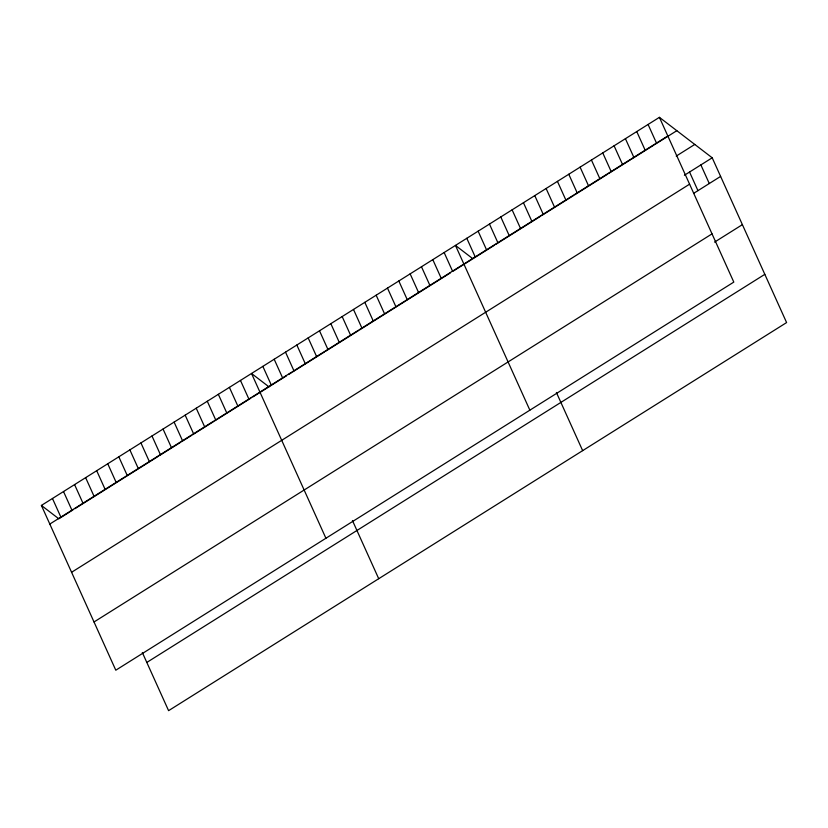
<?xml version="1.0" encoding="UTF-8"?>
<svg xmlns="http://www.w3.org/2000/svg" width="828" height="828" viewBox="0 0 828 828"><rect width="100%" height="100%" fill="white"/><g stroke="black" fill="none" stroke-linecap="round" stroke-linejoin="round"><path stroke-width="1.24" d="M659.409 117.338L733.805 282.1L115.796 670.204L41.4 505.432L659.409 117.338L712.204 157.796L786.6 322.568L168.591 710.662L142.323 652.505M49.804 524.062L667.813 135.958M68.879 512.48L58.819 518.794L41.4 505.432M69.883 511.849L72.895 509.955M74.913 508.692L90.997 498.591M92.001 497.959L124.169 477.746M125.173 477.114L158.355 456.28M159.359 455.648L180.473 442.39M181.477 441.759L191.527 435.445M192.541 434.814L213.655 421.555M214.659 420.924L246.827 400.721M247.831 400.09L250.853 398.196M252.861 396.933L286.457 375.84M288.517 374.546L291.611 372.6M292.636 371.958L324.566 351.9M325.601 351.258L358.555 330.558M359.59 329.917L404.913 301.454M405.937 300.802L450.225 272.992M453.32 271.046L471.856 259.402M494.523 245.181L472.891 258.76L455.462 245.409L529.858 410.171M495.548 244.529L540.87 216.067M541.905 215.425L573.835 195.367M574.86 194.725L607.824 174.025M608.849 173.373L630.481 159.794M631.516 159.152L654.172 144.921M655.207 144.269L676.828 130.689M676.238 156.088L694.785 144.445M684.394 175.267L712.204 157.796M71.581 572.283L689.589 184.178M693.833 193.234L720.608 176.416M94.019 621.973L712.028 233.869M714.574 242.107L742.385 224.647M146.815 662.441L764.824 274.337M268.945 386.831L251.526 373.48L325.921 538.252M700.871 164.917L709.285 183.537M689.548 172.027L697.952 190.647M648.076 124.448L656.49 143.068M636.753 131.559L645.157 150.189M625.419 138.68L633.824 157.299M614.086 145.79L622.501 164.41M602.763 152.911L611.167 171.531M591.43 160.021L599.834 178.641M580.097 167.142L588.511 185.762M568.774 174.253L577.178 192.872M557.441 181.373L565.845 199.993M546.107 188.484L554.512 207.103M534.774 195.605L543.189 214.224M523.451 202.715L531.855 221.335M512.118 209.836L520.522 228.456M500.785 216.946L509.199 235.566M489.462 224.057L497.866 242.687M556.395 392.472L582.653 450.639M478.129 231.178L486.533 249.797M466.795 238.288L475.21 256.908M444.139 252.519L452.543 271.139M432.806 259.64L441.21 278.26M421.473 266.751L429.887 285.37M410.15 273.871L418.554 292.491M398.817 280.982L407.221 299.601M387.483 288.103L395.898 306.722M376.16 295.213L384.565 313.833M364.827 302.334L373.231 320.954M353.494 309.444L361.898 328.064M342.161 316.555L350.575 335.185M330.838 323.676L339.242 342.295M319.504 330.786L327.909 349.406M308.171 337.907L316.586 356.526M296.848 345.017L305.253 363.637M285.515 352.138L293.919 370.758M352.449 520.543L378.717 578.71M274.182 359.248L282.596 377.868M262.849 366.369L271.263 384.989M240.462 380.425L248.876 399.044M229.408 387.369L237.812 405.989M218.344 394.314L226.758 412.934M207.29 401.259L215.694 419.879M196.226 408.204L204.64 426.824M185.172 415.149L193.576 433.769M174.108 422.094L182.522 440.713M163.054 429.039L171.458 447.658M151.99 435.983L160.394 454.603M140.936 442.928L149.34 461.548M129.872 449.873L138.276 468.493M118.818 456.818L127.222 475.438M107.754 463.763L116.158 482.382M96.7 470.708L105.104 489.327M85.636 477.652L94.04 496.272M74.582 484.597L82.986 503.217M63.518 491.542L71.922 510.162M52.464 498.487L60.868 517.107"/></g></svg>
